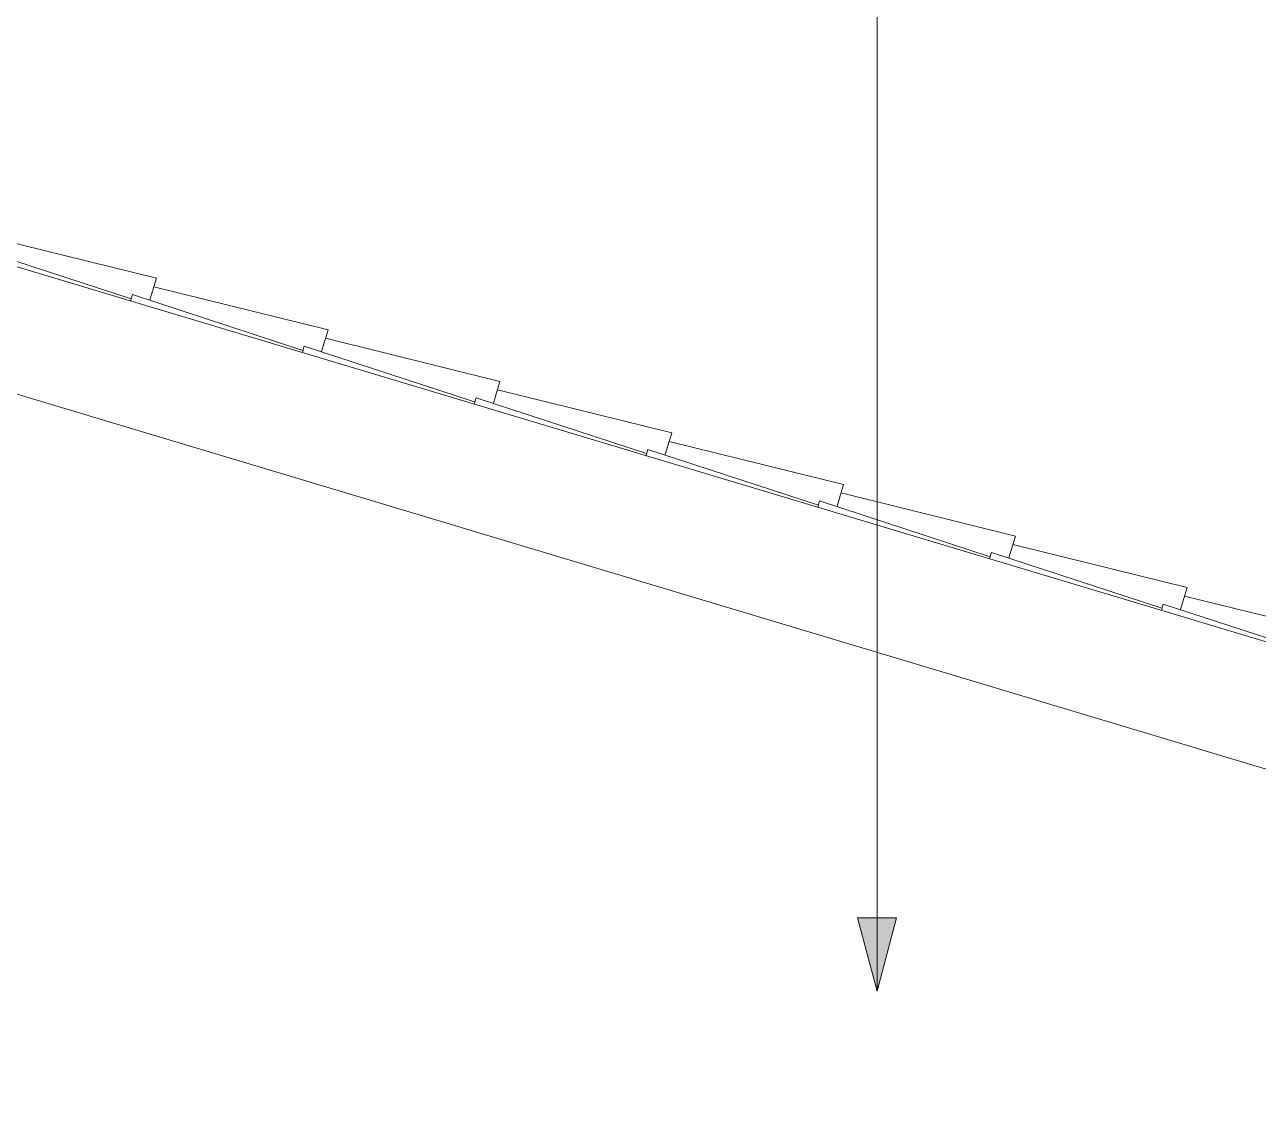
# Model space of a CAD drawing. Header units: millimetres. Extents: x -12976 to 58202, y -2238 to 7407.
# Drawn here: x 23766 to 26295, y 3523 to 5724 of the extents above; entities that cross this region are included whole.
import ezdxf

# ---------------------------------------------------------------- set-up
doc = ezdxf.new("R2010")
doc.units = ezdxf.units.MM
for name, color, linetype, lineweight in [('A-GLAZ-CURT', 52, 'Continuous', 9), ('A-ROOF-OTLN', 132, 'Continuous', 9), ('G-ANNO-TEXT', 231, 'Continuous', 9)]:
    doc.layers.add(name, color=color, linetype=linetype, lineweight=lineweight)

# ---------------------------------------------------------------- blocks, each defined once
blk = doc.blocks.new('COLONIAL BASE - COLONIAL BASE-V74-FACHADA LATERAL DIREITA')
at = {"layer": 'A-GLAZ-CURT'}
blk.add_line((-8602.8, 4130.9), (-8245.3, 4042.6), dxfattribs=at)
blk = doc.blocks.new('COLONIAL BASE - COLONIAL BASE-V76-FACHADA LATERAL DIREITA')
at = {"layer": 'A-GLAZ-CURT'}
blk.add_line((-11068.3, 4870.6), (-10710.9, 4782.3), dxfattribs=at)
blk = doc.blocks.new('COLONIAL BASE - COLONIAL BASE-V77-FACHADA LATERAL DIREITA')
at = {"layer": 'A-GLAZ-CURT'}
blk.add_line((-12124.8, 5187.5), (-11767.5, 5099.3), dxfattribs=at)
blk = doc.blocks.new('COLONIAL BASE - COLONIAL BASE-V86-FACHADA LATERAL DIREITA')
at = {"layer": 'A-GLAZ-CURT'}
for p, q in [((-10011.6, 4553.6), (-9654.2, 4465.3)), ((-10055.5, 4537.2), (-10059.4, 4524.3)), ((-10055.5, 4537.2), (-9705.9, 4422.9)), ((-9667.6, 4420.5), (-9654.2, 4465.3))]:
    blk.add_line(p, q, dxfattribs=at)
blk = doc.blocks.new('COLONIAL BASE - COLONIAL BASE-V87-FACHADA LATERAL DIREITA')
at = {"layer": 'A-GLAZ-CURT'}
for p, q in [((-10363.9, 4659.3), (-10006.4, 4571)), ((-10407.7, 4642.9), (-10411.5, 4630.1)), ((-10407.7, 4642.9), (-10058.4, 4528.6)), ((-10019.9, 4526.1), (-10006.4, 4571))]:
    blk.add_line(p, q, dxfattribs=at)
blk = doc.blocks.new('COLONIAL BASE - COLONIAL BASE-V88-FACHADA LATERAL DIREITA')
at = {"layer": 'A-GLAZ-CURT'}
for p, q in [((-10716.1, 4764.9), (-10358.7, 4676.6)), ((-10759.9, 4748.6), (-10763.6, 4736.1)), ((-10759.9, 4748.6), (-10410.6, 4634.3)), ((-10372.1, 4631.8), (-10358.7, 4676.6))]:
    blk.add_line(p, q, dxfattribs=at)
blk = doc.blocks.new('COLONIAL BASE - COLONIAL BASE-V89-FACHADA LATERAL DIREITA')
at = {"layer": 'A-GLAZ-CURT'}
for p, q in [((-11068.3, 4870.6), (-10710.9, 4782.3)), ((-11112.1, 4854.2), (-11115.9, 4841.7)), ((-11112.1, 4854.2), (-10762.5, 4739.9)), ((-10724.3, 4737.5), (-10710.9, 4782.3))]:
    blk.add_line(p, q, dxfattribs=at)
blk = doc.blocks.new('COLONIAL BASE - COLONIAL BASE-V90-FACHADA LATERAL DIREITA')
at = {"layer": 'A-GLAZ-CURT'}
for p, q in [((-11464.4, 4959.9), (-11468.2, 4946.9)), ((-11464.4, 4959.9), (-11114.9, 4845.6)), ((-11420.5, 4976.3), (-11063.1, 4888)), ((-11076.4, 4843.7), (-11063.1, 4888))]:
    blk.add_line(p, q, dxfattribs=at)
blk = doc.blocks.new('COLONIAL BASE - COLONIAL BASE-V91-FACHADA LATERAL DIREITA')
at = {"layer": 'A-GLAZ-CURT'}
for p, q in [((-11816.6, 5065.6), (-11820.5, 5052.6)), ((-11816.6, 5065.6), (-11467.5, 4951.4)), ((-11772.8, 5081.9), (-11415.3, 4993.6)), ((-11428.8, 4948.8), (-11415.3, 4993.6))]:
    blk.add_line(p, q, dxfattribs=at)
blk = doc.blocks.new('COLONIAL BASE - COLONIAL BASE-V92-FACHADA LATERAL DIREITA')
at = {"layer": 'A-GLAZ-CURT'}
for p, q in [((-12124.8, 5187.5), (-11767.5, 5099.3)), ((-12168.8, 5171.2), (-12172.7, 5158.1)), ((-12168.8, 5171.2), (-11819.2, 5056.9)), ((-11781, 5054.5), (-11767.5, 5099.3))]:
    blk.add_line(p, q, dxfattribs=at)
blk = doc.blocks.new('COLONIAL BASE - COLONIAL BASE-V93-FACHADA LATERAL DIREITA')
at = {"layer": 'A-GLAZ-CURT'}
for p, q in [((-12477.2, 5293.3), (-12119.8, 5205)), ((-12521, 5276.9), (-12524.9, 5263.9)), ((-12521, 5276.9), (-12444.1, 5251.7)), ((-12444.1, 5251.7), (-12171.6, 5162.6)), ((-12133.1, 5160.4), (-12119.8, 5205))]:
    blk.add_line(p, q, dxfattribs=at)

msp = doc.modelspace()

# ---------------------------------------------------------------- hatches: boundary and pattern name
at = {"layer": 'G-ANNO-TEXT'}
msp.add_hatch(color=7, dxfattribs=at).paths.add_polyline_path([(25513.6, 3744.4), (25553.7, 3894.4), (25473.4, 3894.4)])

# ---------------------------------------------------------------- linework, layer by layer
at = {"layer": 'A-ROOF-OTLN'}
for p, q in [((22226.3, 5685.5), (28566.3, 3783.5)), ((28566.3, 3522.5), (22226.3, 5424.5))]:
    msp.add_line(p, q, dxfattribs=at)
at = {"layer": 'G-ANNO-TEXT', "color": 7}
for p, q in [((25513.6, 3744.4), (25513.6, 7166.9)), ((25553.7, 3894.4), (25473.4, 3894.4)), ((25473.4, 3894.4), (25513.6, 3744.4)), ((25513.6, 3744.4), (25553.7, 3894.4))]:
    msp.add_line(p, q, dxfattribs=at)

# ---------------------------------------------------------------- block references
at = {"layer": 'A-GLAZ-CURT'}
for name, p in [('COLONIAL BASE - COLONIAL BASE-V93-FACHADA LATERAL DIREITA', (36155.9, 0)), ('COLONIAL BASE - COLONIAL BASE-V74-FACHADA LATERAL DIREITA', (32281.5, 1162.3)), ('COLONIAL BASE - COLONIAL BASE-V74-FACHADA LATERAL DIREITA', (32281.5, 1162.3)), ('COLONIAL BASE - COLONIAL BASE-V74-FACHADA LATERAL DIREITA', (32281.5, 1162.3)), ('COLONIAL BASE - COLONIAL BASE-V74-FACHADA LATERAL DIREITA', (32281.5, 1162.3)), ('COLONIAL BASE - COLONIAL BASE-V74-FACHADA LATERAL DIREITA', (32281.5, 1162.3)), ('COLONIAL BASE - COLONIAL BASE-V74-FACHADA LATERAL DIREITA', (32281.5, 1162.3)), ('COLONIAL BASE - COLONIAL BASE-V74-FACHADA LATERAL DIREITA', (32281.5, 1162.3)), ('COLONIAL BASE - COLONIAL BASE-V74-FACHADA LATERAL DIREITA', (32281.5, 1162.3)), ('COLONIAL BASE - COLONIAL BASE-V74-FACHADA LATERAL DIREITA', (32281.5, 1162.3)), ('COLONIAL BASE - COLONIAL BASE-V74-FACHADA LATERAL DIREITA', (32281.5, 1162.3)), ('COLONIAL BASE - COLONIAL BASE-V74-FACHADA LATERAL DIREITA', (32281.5, 1162.3)), ('COLONIAL BASE - COLONIAL BASE-V74-FACHADA LATERAL DIREITA', (32281.5, 1162.3)), ('COLONIAL BASE - COLONIAL BASE-V74-FACHADA LATERAL DIREITA', (32281.5, 1162.3)), ('COLONIAL BASE - COLONIAL BASE-V74-FACHADA LATERAL DIREITA', (32281.5, 1162.3)), ('COLONIAL BASE - COLONIAL BASE-V74-FACHADA LATERAL DIREITA', (32281.5, 1162.3)), ('COLONIAL BASE - COLONIAL BASE-V74-FACHADA LATERAL DIREITA', (32281.5, 1162.3)), ('COLONIAL BASE - COLONIAL BASE-V74-FACHADA LATERAL DIREITA', (32281.5, 1162.3)), ('COLONIAL BASE - COLONIAL BASE-V74-FACHADA LATERAL DIREITA', (32281.5, 1162.3)), ('COLONIAL BASE - COLONIAL BASE-V74-FACHADA LATERAL DIREITA', (32281.5, 1162.3)), ('COLONIAL BASE - COLONIAL BASE-V74-FACHADA LATERAL DIREITA', (32281.5, 1162.3)), ('COLONIAL BASE - COLONIAL BASE-V74-FACHADA LATERAL DIREITA', (32281.5, 1162.3)), ('COLONIAL BASE - COLONIAL BASE-V74-FACHADA LATERAL DIREITA', (32281.5, 1162.3)), ('COLONIAL BASE - COLONIAL BASE-V74-FACHADA LATERAL DIREITA', (32281.5, 1162.3)), ('COLONIAL BASE - COLONIAL BASE-V74-FACHADA LATERAL DIREITA', (32281.5, 1162.3)), ('COLONIAL BASE - COLONIAL BASE-V74-FACHADA LATERAL DIREITA', (32281.5, 1162.3)), ('COLONIAL BASE - COLONIAL BASE-V74-FACHADA LATERAL DIREITA', (32281.5, 1162.3)), ('COLONIAL BASE - COLONIAL BASE-V74-FACHADA LATERAL DIREITA', (32281.5, 1162.3)), ('COLONIAL BASE - COLONIAL BASE-V74-FACHADA LATERAL DIREITA', (32281.5, 1162.3)), ('COLONIAL BASE - COLONIAL BASE-V74-FACHADA LATERAL DIREITA', (32281.5, 1162.3)), ('COLONIAL BASE - COLONIAL BASE-V74-FACHADA LATERAL DIREITA', (32281.5, 1162.3)), ('COLONIAL BASE - COLONIAL BASE-V74-FACHADA LATERAL DIREITA', (32281.5, 1162.3)), ('COLONIAL BASE - COLONIAL BASE-V74-FACHADA LATERAL DIREITA', (32281.5, 1162.3)), ('COLONIAL BASE - COLONIAL BASE-V74-FACHADA LATERAL DIREITA', (32281.5, 1162.3)), ('COLONIAL BASE - COLONIAL BASE-V74-FACHADA LATERAL DIREITA', (32281.5, 1162.3)), ('COLONIAL BASE - COLONIAL BASE-V74-FACHADA LATERAL DIREITA', (32281.5, 1162.3)), ('COLONIAL BASE - COLONIAL BASE-V74-FACHADA LATERAL DIREITA', (32281.5, 1162.3)), ('COLONIAL BASE - COLONIAL BASE-V74-FACHADA LATERAL DIREITA', (32281.5, 1162.3)), ('COLONIAL BASE - COLONIAL BASE-V74-FACHADA LATERAL DIREITA', (32281.5, 1162.3)), ('COLONIAL BASE - COLONIAL BASE-V92-FACHADA LATERAL DIREITA', (36155.9, 0)), ('COLONIAL BASE - COLONIAL BASE-V77-FACHADA LATERAL DIREITA', (36155.9, 0)), ('COLONIAL BASE - COLONIAL BASE-V77-FACHADA LATERAL DIREITA', (36155.9, 0)), ('COLONIAL BASE - COLONIAL BASE-V77-FACHADA LATERAL DIREITA', (36155.9, 0)), ('COLONIAL BASE - COLONIAL BASE-V77-FACHADA LATERAL DIREITA', (36155.9, 0)), ('COLONIAL BASE - COLONIAL BASE-V77-FACHADA LATERAL DIREITA', (36155.9, 0)), ('COLONIAL BASE - COLONIAL BASE-V77-FACHADA LATERAL DIREITA', (36155.9, 0)), ('COLONIAL BASE - COLONIAL BASE-V77-FACHADA LATERAL DIREITA', (36155.9, 0)), ('COLONIAL BASE - COLONIAL BASE-V77-FACHADA LATERAL DIREITA', (36155.9, 0)), ('COLONIAL BASE - COLONIAL BASE-V77-FACHADA LATERAL DIREITA', (36155.9, 0)), ('COLONIAL BASE - COLONIAL BASE-V77-FACHADA LATERAL DIREITA', (36155.9, 0)), ('COLONIAL BASE - COLONIAL BASE-V77-FACHADA LATERAL DIREITA', (36155.9, 0)), ('COLONIAL BASE - COLONIAL BASE-V77-FACHADA LATERAL DIREITA', (36155.9, 0)), ('COLONIAL BASE - COLONIAL BASE-V77-FACHADA LATERAL DIREITA', (36155.9, 0)), ('COLONIAL BASE - COLONIAL BASE-V77-FACHADA LATERAL DIREITA', (36155.9, 0)), ('COLONIAL BASE - COLONIAL BASE-V77-FACHADA LATERAL DIREITA', (36155.9, 0)), ('COLONIAL BASE - COLONIAL BASE-V77-FACHADA LATERAL DIREITA', (36155.9, 0)), ('COLONIAL BASE - COLONIAL BASE-V77-FACHADA LATERAL DIREITA', (36155.9, 0)), ('COLONIAL BASE - COLONIAL BASE-V77-FACHADA LATERAL DIREITA', (36155.9, 0)), ('COLONIAL BASE - COLONIAL BASE-V77-FACHADA LATERAL DIREITA', (36155.9, 0)), ('COLONIAL BASE - COLONIAL BASE-V77-FACHADA LATERAL DIREITA', (36155.9, 0)), ('COLONIAL BASE - COLONIAL BASE-V77-FACHADA LATERAL DIREITA', (36155.9, 0)), ('COLONIAL BASE - COLONIAL BASE-V77-FACHADA LATERAL DIREITA', (36155.9, 0)), ('COLONIAL BASE - COLONIAL BASE-V77-FACHADA LATERAL DIREITA', (36155.9, 0)), ('COLONIAL BASE - COLONIAL BASE-V77-FACHADA LATERAL DIREITA', (36155.9, 0)), ('COLONIAL BASE - COLONIAL BASE-V77-FACHADA LATERAL DIREITA', (36155.9, 0)), ('COLONIAL BASE - COLONIAL BASE-V77-FACHADA LATERAL DIREITA', (36155.9, 0)), ('COLONIAL BASE - COLONIAL BASE-V77-FACHADA LATERAL DIREITA', (36155.9, 0)), ('COLONIAL BASE - COLONIAL BASE-V77-FACHADA LATERAL DIREITA', (36155.9, 0)), ('COLONIAL BASE - COLONIAL BASE-V77-FACHADA LATERAL DIREITA', (36155.9, 0)), ('COLONIAL BASE - COLONIAL BASE-V77-FACHADA LATERAL DIREITA', (36155.9, 0)), ('COLONIAL BASE - COLONIAL BASE-V77-FACHADA LATERAL DIREITA', (36155.9, 0)), ('COLONIAL BASE - COLONIAL BASE-V77-FACHADA LATERAL DIREITA', (36155.9, 0)), ('COLONIAL BASE - COLONIAL BASE-V77-FACHADA LATERAL DIREITA', (36155.9, 0)), ('COLONIAL BASE - COLONIAL BASE-V77-FACHADA LATERAL DIREITA', (36155.9, 0)), ('COLONIAL BASE - COLONIAL BASE-V77-FACHADA LATERAL DIREITA', (36155.9, 0)), ('COLONIAL BASE - COLONIAL BASE-V77-FACHADA LATERAL DIREITA', (36155.9, 0)), ('COLONIAL BASE - COLONIAL BASE-V77-FACHADA LATERAL DIREITA', (36155.9, 0)), ('COLONIAL BASE - COLONIAL BASE-V77-FACHADA LATERAL DIREITA', (36155.9, 0)), ('COLONIAL BASE - COLONIAL BASE-V91-FACHADA LATERAL DIREITA', (36155.9, 0)), ('COLONIAL BASE - COLONIAL BASE-V74-FACHADA LATERAL DIREITA', (32985.9, 951)), ('COLONIAL BASE - COLONIAL BASE-V74-FACHADA LATERAL DIREITA', (32985.9, 951)), ('COLONIAL BASE - COLONIAL BASE-V74-FACHADA LATERAL DIREITA', (32985.9, 951)), ('COLONIAL BASE - COLONIAL BASE-V74-FACHADA LATERAL DIREITA', (32985.9, 951)), ('COLONIAL BASE - COLONIAL BASE-V74-FACHADA LATERAL DIREITA', (32985.9, 951)), ('COLONIAL BASE - COLONIAL BASE-V74-FACHADA LATERAL DIREITA', (32985.9, 951)), ('COLONIAL BASE - COLONIAL BASE-V74-FACHADA LATERAL DIREITA', (32985.9, 951)), ('COLONIAL BASE - COLONIAL BASE-V74-FACHADA LATERAL DIREITA', (32985.9, 951)), ('COLONIAL BASE - COLONIAL BASE-V74-FACHADA LATERAL DIREITA', (32985.9, 951)), ('COLONIAL BASE - COLONIAL BASE-V74-FACHADA LATERAL DIREITA', (32985.9, 951)), ('COLONIAL BASE - COLONIAL BASE-V74-FACHADA LATERAL DIREITA', (32985.9, 951)), ('COLONIAL BASE - COLONIAL BASE-V74-FACHADA LATERAL DIREITA', (32985.9, 951)), ('COLONIAL BASE - COLONIAL BASE-V74-FACHADA LATERAL DIREITA', (32985.9, 951)), ('COLONIAL BASE - COLONIAL BASE-V74-FACHADA LATERAL DIREITA', (32985.9, 951)), ('COLONIAL BASE - COLONIAL BASE-V74-FACHADA LATERAL DIREITA', (32985.9, 951)), ('COLONIAL BASE - COLONIAL BASE-V74-FACHADA LATERAL DIREITA', (32985.9, 951)), ('COLONIAL BASE - COLONIAL BASE-V74-FACHADA LATERAL DIREITA', (32985.9, 951)), ('COLONIAL BASE - COLONIAL BASE-V74-FACHADA LATERAL DIREITA', (32985.9, 951)), ('COLONIAL BASE - COLONIAL BASE-V74-FACHADA LATERAL DIREITA', (32985.9, 951)), ('COLONIAL BASE - COLONIAL BASE-V74-FACHADA LATERAL DIREITA', (32985.9, 951)), ('COLONIAL BASE - COLONIAL BASE-V74-FACHADA LATERAL DIREITA', (32985.9, 951)), ('COLONIAL BASE - COLONIAL BASE-V74-FACHADA LATERAL DIREITA', (32985.9, 951)), ('COLONIAL BASE - COLONIAL BASE-V74-FACHADA LATERAL DIREITA', (32985.9, 951)), ('COLONIAL BASE - COLONIAL BASE-V74-FACHADA LATERAL DIREITA', (32985.9, 951)), ('COLONIAL BASE - COLONIAL BASE-V74-FACHADA LATERAL DIREITA', (32985.9, 951)), ('COLONIAL BASE - COLONIAL BASE-V74-FACHADA LATERAL DIREITA', (32985.9, 951)), ('COLONIAL BASE - COLONIAL BASE-V74-FACHADA LATERAL DIREITA', (32985.9, 951)), ('COLONIAL BASE - COLONIAL BASE-V74-FACHADA LATERAL DIREITA', (32985.9, 951)), ('COLONIAL BASE - COLONIAL BASE-V74-FACHADA LATERAL DIREITA', (32985.9, 951)), ('COLONIAL BASE - COLONIAL BASE-V74-FACHADA LATERAL DIREITA', (32985.9, 951)), ('COLONIAL BASE - COLONIAL BASE-V74-FACHADA LATERAL DIREITA', (32985.9, 951)), ('COLONIAL BASE - COLONIAL BASE-V74-FACHADA LATERAL DIREITA', (32985.9, 951)), ('COLONIAL BASE - COLONIAL BASE-V74-FACHADA LATERAL DIREITA', (32985.9, 951)), ('COLONIAL BASE - COLONIAL BASE-V74-FACHADA LATERAL DIREITA', (32985.9, 951)), ('COLONIAL BASE - COLONIAL BASE-V74-FACHADA LATERAL DIREITA', (32985.9, 951)), ('COLONIAL BASE - COLONIAL BASE-V74-FACHADA LATERAL DIREITA', (32985.9, 951)), ('COLONIAL BASE - COLONIAL BASE-V74-FACHADA LATERAL DIREITA', (32985.9, 951)), ('COLONIAL BASE - COLONIAL BASE-V74-FACHADA LATERAL DIREITA', (32985.9, 951)), ('COLONIAL BASE - COLONIAL BASE-V90-FACHADA LATERAL DIREITA', (36155.9, 0)), ('COLONIAL BASE - COLONIAL BASE-V74-FACHADA LATERAL DIREITA', (33338.1, 845.3)), ('COLONIAL BASE - COLONIAL BASE-V74-FACHADA LATERAL DIREITA', (33338.1, 845.3)), ('COLONIAL BASE - COLONIAL BASE-V74-FACHADA LATERAL DIREITA', (33338.1, 845.3)), ('COLONIAL BASE - COLONIAL BASE-V74-FACHADA LATERAL DIREITA', (33338.1, 845.3)), ('COLONIAL BASE - COLONIAL BASE-V74-FACHADA LATERAL DIREITA', (33338.1, 845.3)), ('COLONIAL BASE - COLONIAL BASE-V74-FACHADA LATERAL DIREITA', (33338.1, 845.3)), ('COLONIAL BASE - COLONIAL BASE-V74-FACHADA LATERAL DIREITA', (33338.1, 845.3)), ('COLONIAL BASE - COLONIAL BASE-V74-FACHADA LATERAL DIREITA', (33338.1, 845.3)), ('COLONIAL BASE - COLONIAL BASE-V74-FACHADA LATERAL DIREITA', (33338.1, 845.3)), ('COLONIAL BASE - COLONIAL BASE-V74-FACHADA LATERAL DIREITA', (33338.1, 845.3)), ('COLONIAL BASE - COLONIAL BASE-V74-FACHADA LATERAL DIREITA', (33338.1, 845.3)), ('COLONIAL BASE - COLONIAL BASE-V74-FACHADA LATERAL DIREITA', (33338.1, 845.3)), ('COLONIAL BASE - COLONIAL BASE-V74-FACHADA LATERAL DIREITA', (33338.1, 845.3)), ('COLONIAL BASE - COLONIAL BASE-V74-FACHADA LATERAL DIREITA', (33338.1, 845.3)), ('COLONIAL BASE - COLONIAL BASE-V74-FACHADA LATERAL DIREITA', (33338.1, 845.3)), ('COLONIAL BASE - COLONIAL BASE-V74-FACHADA LATERAL DIREITA', (33338.1, 845.3)), ('COLONIAL BASE - COLONIAL BASE-V74-FACHADA LATERAL DIREITA', (33338.1, 845.3)), ('COLONIAL BASE - COLONIAL BASE-V74-FACHADA LATERAL DIREITA', (33338.1, 845.3)), ('COLONIAL BASE - COLONIAL BASE-V74-FACHADA LATERAL DIREITA', (33338.1, 845.3)), ('COLONIAL BASE - COLONIAL BASE-V74-FACHADA LATERAL DIREITA', (33338.1, 845.3)), ('COLONIAL BASE - COLONIAL BASE-V74-FACHADA LATERAL DIREITA', (33338.1, 845.3)), ('COLONIAL BASE - COLONIAL BASE-V74-FACHADA LATERAL DIREITA', (33338.1, 845.3)), ('COLONIAL BASE - COLONIAL BASE-V74-FACHADA LATERAL DIREITA', (33338.1, 845.3)), ('COLONIAL BASE - COLONIAL BASE-V74-FACHADA LATERAL DIREITA', (33338.1, 845.3)), ('COLONIAL BASE - COLONIAL BASE-V74-FACHADA LATERAL DIREITA', (33338.1, 845.3)), ('COLONIAL BASE - COLONIAL BASE-V74-FACHADA LATERAL DIREITA', (33338.1, 845.3)), ('COLONIAL BASE - COLONIAL BASE-V74-FACHADA LATERAL DIREITA', (33338.1, 845.3)), ('COLONIAL BASE - COLONIAL BASE-V74-FACHADA LATERAL DIREITA', (33338.1, 845.3)), ('COLONIAL BASE - COLONIAL BASE-V74-FACHADA LATERAL DIREITA', (33338.1, 845.3)), ('COLONIAL BASE - COLONIAL BASE-V74-FACHADA LATERAL DIREITA', (33338.1, 845.3)), ('COLONIAL BASE - COLONIAL BASE-V74-FACHADA LATERAL DIREITA', (33338.1, 845.3)), ('COLONIAL BASE - COLONIAL BASE-V74-FACHADA LATERAL DIREITA', (33338.1, 845.3)), ('COLONIAL BASE - COLONIAL BASE-V74-FACHADA LATERAL DIREITA', (33338.1, 845.3)), ('COLONIAL BASE - COLONIAL BASE-V74-FACHADA LATERAL DIREITA', (33338.1, 845.3)), ('COLONIAL BASE - COLONIAL BASE-V74-FACHADA LATERAL DIREITA', (33338.1, 845.3)), ('COLONIAL BASE - COLONIAL BASE-V74-FACHADA LATERAL DIREITA', (33338.1, 845.3)), ('COLONIAL BASE - COLONIAL BASE-V74-FACHADA LATERAL DIREITA', (33338.1, 845.3)), ('COLONIAL BASE - COLONIAL BASE-V74-FACHADA LATERAL DIREITA', (33338.1, 845.3)), ('COLONIAL BASE - COLONIAL BASE-V89-FACHADA LATERAL DIREITA', (36155.9, 0)), ('COLONIAL BASE - COLONIAL BASE-V76-FACHADA LATERAL DIREITA', (36155.9, 0)), ('COLONIAL BASE - COLONIAL BASE-V76-FACHADA LATERAL DIREITA', (36155.9, 0)), ('COLONIAL BASE - COLONIAL BASE-V76-FACHADA LATERAL DIREITA', (36155.9, 0)), ('COLONIAL BASE - COLONIAL BASE-V76-FACHADA LATERAL DIREITA', (36155.9, 0)), ('COLONIAL BASE - COLONIAL BASE-V76-FACHADA LATERAL DIREITA', (36155.9, 0)), ('COLONIAL BASE - COLONIAL BASE-V76-FACHADA LATERAL DIREITA', (36155.9, 0)), ('COLONIAL BASE - COLONIAL BASE-V76-FACHADA LATERAL DIREITA', (36155.9, 0)), ('COLONIAL BASE - COLONIAL BASE-V76-FACHADA LATERAL DIREITA', (36155.9, 0)), ('COLONIAL BASE - COLONIAL BASE-V76-FACHADA LATERAL DIREITA', (36155.9, 0)), ('COLONIAL BASE - COLONIAL BASE-V76-FACHADA LATERAL DIREITA', (36155.9, 0)), ('COLONIAL BASE - COLONIAL BASE-V76-FACHADA LATERAL DIREITA', (36155.9, 0)), ('COLONIAL BASE - COLONIAL BASE-V76-FACHADA LATERAL DIREITA', (36155.9, 0)), ('COLONIAL BASE - COLONIAL BASE-V76-FACHADA LATERAL DIREITA', (36155.9, 0)), ('COLONIAL BASE - COLONIAL BASE-V76-FACHADA LATERAL DIREITA', (36155.9, 0)), ('COLONIAL BASE - COLONIAL BASE-V76-FACHADA LATERAL DIREITA', (36155.9, 0)), ('COLONIAL BASE - COLONIAL BASE-V76-FACHADA LATERAL DIREITA', (36155.9, 0)), ('COLONIAL BASE - COLONIAL BASE-V76-FACHADA LATERAL DIREITA', (36155.9, 0)), ('COLONIAL BASE - COLONIAL BASE-V76-FACHADA LATERAL DIREITA', (36155.9, 0)), ('COLONIAL BASE - COLONIAL BASE-V76-FACHADA LATERAL DIREITA', (36155.9, 0)), ('COLONIAL BASE - COLONIAL BASE-V76-FACHADA LATERAL DIREITA', (36155.9, 0)), ('COLONIAL BASE - COLONIAL BASE-V76-FACHADA LATERAL DIREITA', (36155.9, 0)), ('COLONIAL BASE - COLONIAL BASE-V76-FACHADA LATERAL DIREITA', (36155.9, 0)), ('COLONIAL BASE - COLONIAL BASE-V76-FACHADA LATERAL DIREITA', (36155.9, 0)), ('COLONIAL BASE - COLONIAL BASE-V76-FACHADA LATERAL DIREITA', (36155.9, 0)), ('COLONIAL BASE - COLONIAL BASE-V76-FACHADA LATERAL DIREITA', (36155.9, 0)), ('COLONIAL BASE - COLONIAL BASE-V76-FACHADA LATERAL DIREITA', (36155.9, 0)), ('COLONIAL BASE - COLONIAL BASE-V76-FACHADA LATERAL DIREITA', (36155.9, 0)), ('COLONIAL BASE - COLONIAL BASE-V76-FACHADA LATERAL DIREITA', (36155.9, 0)), ('COLONIAL BASE - COLONIAL BASE-V76-FACHADA LATERAL DIREITA', (36155.9, 0)), ('COLONIAL BASE - COLONIAL BASE-V76-FACHADA LATERAL DIREITA', (36155.9, 0)), ('COLONIAL BASE - COLONIAL BASE-V76-FACHADA LATERAL DIREITA', (36155.9, 0)), ('COLONIAL BASE - COLONIAL BASE-V76-FACHADA LATERAL DIREITA', (36155.9, 0)), ('COLONIAL BASE - COLONIAL BASE-V76-FACHADA LATERAL DIREITA', (36155.9, 0)), ('COLONIAL BASE - COLONIAL BASE-V76-FACHADA LATERAL DIREITA', (36155.9, 0)), ('COLONIAL BASE - COLONIAL BASE-V76-FACHADA LATERAL DIREITA', (36155.9, 0)), ('COLONIAL BASE - COLONIAL BASE-V76-FACHADA LATERAL DIREITA', (36155.9, 0)), ('COLONIAL BASE - COLONIAL BASE-V76-FACHADA LATERAL DIREITA', (36155.9, 0)), ('COLONIAL BASE - COLONIAL BASE-V76-FACHADA LATERAL DIREITA', (36155.9, 0)), ('COLONIAL BASE - COLONIAL BASE-V88-FACHADA LATERAL DIREITA', (36155.9, 0)), ('COLONIAL BASE - COLONIAL BASE-V74-FACHADA LATERAL DIREITA', (34042.6, 634)), ('COLONIAL BASE - COLONIAL BASE-V74-FACHADA LATERAL DIREITA', (34042.6, 634)), ('COLONIAL BASE - COLONIAL BASE-V74-FACHADA LATERAL DIREITA', (34042.6, 634)), ('COLONIAL BASE - COLONIAL BASE-V74-FACHADA LATERAL DIREITA', (34042.6, 634)), ('COLONIAL BASE - COLONIAL BASE-V74-FACHADA LATERAL DIREITA', (34042.6, 634)), ('COLONIAL BASE - COLONIAL BASE-V74-FACHADA LATERAL DIREITA', (34042.6, 634)), ('COLONIAL BASE - COLONIAL BASE-V74-FACHADA LATERAL DIREITA', (34042.6, 634)), ('COLONIAL BASE - COLONIAL BASE-V74-FACHADA LATERAL DIREITA', (34042.6, 634)), ('COLONIAL BASE - COLONIAL BASE-V74-FACHADA LATERAL DIREITA', (34042.6, 634)), ('COLONIAL BASE - COLONIAL BASE-V74-FACHADA LATERAL DIREITA', (34042.6, 634)), ('COLONIAL BASE - COLONIAL BASE-V74-FACHADA LATERAL DIREITA', (34042.6, 634)), ('COLONIAL BASE - COLONIAL BASE-V74-FACHADA LATERAL DIREITA', (34042.6, 634)), ('COLONIAL BASE - COLONIAL BASE-V74-FACHADA LATERAL DIREITA', (34042.6, 634)), ('COLONIAL BASE - COLONIAL BASE-V74-FACHADA LATERAL DIREITA', (34042.6, 634)), ('COLONIAL BASE - COLONIAL BASE-V74-FACHADA LATERAL DIREITA', (34042.6, 634)), ('COLONIAL BASE - COLONIAL BASE-V74-FACHADA LATERAL DIREITA', (34042.6, 634)), ('COLONIAL BASE - COLONIAL BASE-V74-FACHADA LATERAL DIREITA', (34042.6, 634)), ('COLONIAL BASE - COLONIAL BASE-V74-FACHADA LATERAL DIREITA', (34042.6, 634)), ('COLONIAL BASE - COLONIAL BASE-V74-FACHADA LATERAL DIREITA', (34042.6, 634)), ('COLONIAL BASE - COLONIAL BASE-V74-FACHADA LATERAL DIREITA', (34042.6, 634)), ('COLONIAL BASE - COLONIAL BASE-V74-FACHADA LATERAL DIREITA', (34042.6, 634)), ('COLONIAL BASE - COLONIAL BASE-V74-FACHADA LATERAL DIREITA', (34042.6, 634)), ('COLONIAL BASE - COLONIAL BASE-V74-FACHADA LATERAL DIREITA', (34042.6, 634)), ('COLONIAL BASE - COLONIAL BASE-V74-FACHADA LATERAL DIREITA', (34042.6, 634)), ('COLONIAL BASE - COLONIAL BASE-V74-FACHADA LATERAL DIREITA', (34042.6, 634)), ('COLONIAL BASE - COLONIAL BASE-V74-FACHADA LATERAL DIREITA', (34042.6, 634)), ('COLONIAL BASE - COLONIAL BASE-V74-FACHADA LATERAL DIREITA', (34042.6, 634)), ('COLONIAL BASE - COLONIAL BASE-V74-FACHADA LATERAL DIREITA', (34042.6, 634)), ('COLONIAL BASE - COLONIAL BASE-V74-FACHADA LATERAL DIREITA', (34042.6, 634)), ('COLONIAL BASE - COLONIAL BASE-V74-FACHADA LATERAL DIREITA', (34042.6, 634)), ('COLONIAL BASE - COLONIAL BASE-V74-FACHADA LATERAL DIREITA', (34042.6, 634)), ('COLONIAL BASE - COLONIAL BASE-V74-FACHADA LATERAL DIREITA', (34042.6, 634)), ('COLONIAL BASE - COLONIAL BASE-V74-FACHADA LATERAL DIREITA', (34042.6, 634)), ('COLONIAL BASE - COLONIAL BASE-V74-FACHADA LATERAL DIREITA', (34042.6, 634)), ('COLONIAL BASE - COLONIAL BASE-V74-FACHADA LATERAL DIREITA', (34042.6, 634)), ('COLONIAL BASE - COLONIAL BASE-V74-FACHADA LATERAL DIREITA', (34042.6, 634)), ('COLONIAL BASE - COLONIAL BASE-V74-FACHADA LATERAL DIREITA', (34042.6, 634)), ('COLONIAL BASE - COLONIAL BASE-V74-FACHADA LATERAL DIREITA', (34042.6, 634)), ('COLONIAL BASE - COLONIAL BASE-V87-FACHADA LATERAL DIREITA', (36155.9, 0)), ('COLONIAL BASE - COLONIAL BASE-V74-FACHADA LATERAL DIREITA', (34394.8, 528.3)), ('COLONIAL BASE - COLONIAL BASE-V74-FACHADA LATERAL DIREITA', (34394.8, 528.3)), ('COLONIAL BASE - COLONIAL BASE-V74-FACHADA LATERAL DIREITA', (34394.8, 528.3)), ('COLONIAL BASE - COLONIAL BASE-V74-FACHADA LATERAL DIREITA', (34394.8, 528.3)), ('COLONIAL BASE - COLONIAL BASE-V74-FACHADA LATERAL DIREITA', (34394.8, 528.3)), ('COLONIAL BASE - COLONIAL BASE-V74-FACHADA LATERAL DIREITA', (34394.8, 528.3)), ('COLONIAL BASE - COLONIAL BASE-V74-FACHADA LATERAL DIREITA', (34394.8, 528.3)), ('COLONIAL BASE - COLONIAL BASE-V74-FACHADA LATERAL DIREITA', (34394.8, 528.3)), ('COLONIAL BASE - COLONIAL BASE-V74-FACHADA LATERAL DIREITA', (34394.8, 528.3)), ('COLONIAL BASE - COLONIAL BASE-V74-FACHADA LATERAL DIREITA', (34394.8, 528.3)), ('COLONIAL BASE - COLONIAL BASE-V74-FACHADA LATERAL DIREITA', (34394.8, 528.3)), ('COLONIAL BASE - COLONIAL BASE-V74-FACHADA LATERAL DIREITA', (34394.8, 528.3)), ('COLONIAL BASE - COLONIAL BASE-V74-FACHADA LATERAL DIREITA', (34394.8, 528.3)), ('COLONIAL BASE - COLONIAL BASE-V74-FACHADA LATERAL DIREITA', (34394.8, 528.3)), ('COLONIAL BASE - COLONIAL BASE-V74-FACHADA LATERAL DIREITA', (34394.8, 528.3)), ('COLONIAL BASE - COLONIAL BASE-V74-FACHADA LATERAL DIREITA', (34394.8, 528.3)), ('COLONIAL BASE - COLONIAL BASE-V74-FACHADA LATERAL DIREITA', (34394.8, 528.3)), ('COLONIAL BASE - COLONIAL BASE-V74-FACHADA LATERAL DIREITA', (34394.8, 528.3)), ('COLONIAL BASE - COLONIAL BASE-V74-FACHADA LATERAL DIREITA', (34394.8, 528.3)), ('COLONIAL BASE - COLONIAL BASE-V74-FACHADA LATERAL DIREITA', (34394.8, 528.3)), ('COLONIAL BASE - COLONIAL BASE-V74-FACHADA LATERAL DIREITA', (34394.8, 528.3)), ('COLONIAL BASE - COLONIAL BASE-V74-FACHADA LATERAL DIREITA', (34394.8, 528.3)), ('COLONIAL BASE - COLONIAL BASE-V74-FACHADA LATERAL DIREITA', (34394.8, 528.3)), ('COLONIAL BASE - COLONIAL BASE-V74-FACHADA LATERAL DIREITA', (34394.8, 528.3)), ('COLONIAL BASE - COLONIAL BASE-V74-FACHADA LATERAL DIREITA', (34394.8, 528.3)), ('COLONIAL BASE - COLONIAL BASE-V74-FACHADA LATERAL DIREITA', (34394.8, 528.3)), ('COLONIAL BASE - COLONIAL BASE-V74-FACHADA LATERAL DIREITA', (34394.8, 528.3)), ('COLONIAL BASE - COLONIAL BASE-V74-FACHADA LATERAL DIREITA', (34394.8, 528.3)), ('COLONIAL BASE - COLONIAL BASE-V74-FACHADA LATERAL DIREITA', (34394.8, 528.3)), ('COLONIAL BASE - COLONIAL BASE-V74-FACHADA LATERAL DIREITA', (34394.8, 528.3)), ('COLONIAL BASE - COLONIAL BASE-V74-FACHADA LATERAL DIREITA', (34394.8, 528.3)), ('COLONIAL BASE - COLONIAL BASE-V74-FACHADA LATERAL DIREITA', (34394.8, 528.3)), ('COLONIAL BASE - COLONIAL BASE-V74-FACHADA LATERAL DIREITA', (34394.8, 528.3)), ('COLONIAL BASE - COLONIAL BASE-V74-FACHADA LATERAL DIREITA', (34394.8, 528.3)), ('COLONIAL BASE - COLONIAL BASE-V74-FACHADA LATERAL DIREITA', (34394.8, 528.3)), ('COLONIAL BASE - COLONIAL BASE-V74-FACHADA LATERAL DIREITA', (34394.8, 528.3)), ('COLONIAL BASE - COLONIAL BASE-V74-FACHADA LATERAL DIREITA', (34394.8, 528.3)), ('COLONIAL BASE - COLONIAL BASE-V74-FACHADA LATERAL DIREITA', (34394.8, 528.3)), ('COLONIAL BASE - COLONIAL BASE-V86-FACHADA LATERAL DIREITA', (36155.9, 0)), ('COLONIAL BASE - COLONIAL BASE-V74-FACHADA LATERAL DIREITA', (34747, 422.7)), ('COLONIAL BASE - COLONIAL BASE-V74-FACHADA LATERAL DIREITA', (34747, 422.7)), ('COLONIAL BASE - COLONIAL BASE-V74-FACHADA LATERAL DIREITA', (34747, 422.7)), ('COLONIAL BASE - COLONIAL BASE-V74-FACHADA LATERAL DIREITA', (34747, 422.7)), ('COLONIAL BASE - COLONIAL BASE-V74-FACHADA LATERAL DIREITA', (34747, 422.7)), ('COLONIAL BASE - COLONIAL BASE-V74-FACHADA LATERAL DIREITA', (34747, 422.7)), ('COLONIAL BASE - COLONIAL BASE-V74-FACHADA LATERAL DIREITA', (34747, 422.7)), ('COLONIAL BASE - COLONIAL BASE-V74-FACHADA LATERAL DIREITA', (34747, 422.7)), ('COLONIAL BASE - COLONIAL BASE-V74-FACHADA LATERAL DIREITA', (34747, 422.7)), ('COLONIAL BASE - COLONIAL BASE-V74-FACHADA LATERAL DIREITA', (34747, 422.7)), ('COLONIAL BASE - COLONIAL BASE-V74-FACHADA LATERAL DIREITA', (34747, 422.7)), ('COLONIAL BASE - COLONIAL BASE-V74-FACHADA LATERAL DIREITA', (34747, 422.7)), ('COLONIAL BASE - COLONIAL BASE-V74-FACHADA LATERAL DIREITA', (34747, 422.7)), ('COLONIAL BASE - COLONIAL BASE-V74-FACHADA LATERAL DIREITA', (34747, 422.7)), ('COLONIAL BASE - COLONIAL BASE-V74-FACHADA LATERAL DIREITA', (34747, 422.7)), ('COLONIAL BASE - COLONIAL BASE-V74-FACHADA LATERAL DIREITA', (34747, 422.7)), ('COLONIAL BASE - COLONIAL BASE-V74-FACHADA LATERAL DIREITA', (34747, 422.7)), ('COLONIAL BASE - COLONIAL BASE-V74-FACHADA LATERAL DIREITA', (34747, 422.7)), ('COLONIAL BASE - COLONIAL BASE-V74-FACHADA LATERAL DIREITA', (34747, 422.7)), ('COLONIAL BASE - COLONIAL BASE-V74-FACHADA LATERAL DIREITA', (34747, 422.7)), ('COLONIAL BASE - COLONIAL BASE-V74-FACHADA LATERAL DIREITA', (34747, 422.7)), ('COLONIAL BASE - COLONIAL BASE-V74-FACHADA LATERAL DIREITA', (34747, 422.7)), ('COLONIAL BASE - COLONIAL BASE-V74-FACHADA LATERAL DIREITA', (34747, 422.7)), ('COLONIAL BASE - COLONIAL BASE-V74-FACHADA LATERAL DIREITA', (34747, 422.7)), ('COLONIAL BASE - COLONIAL BASE-V74-FACHADA LATERAL DIREITA', (34747, 422.7)), ('COLONIAL BASE - COLONIAL BASE-V74-FACHADA LATERAL DIREITA', (34747, 422.7)), ('COLONIAL BASE - COLONIAL BASE-V74-FACHADA LATERAL DIREITA', (34747, 422.7)), ('COLONIAL BASE - COLONIAL BASE-V74-FACHADA LATERAL DIREITA', (34747, 422.7)), ('COLONIAL BASE - COLONIAL BASE-V74-FACHADA LATERAL DIREITA', (34747, 422.7)), ('COLONIAL BASE - COLONIAL BASE-V74-FACHADA LATERAL DIREITA', (34747, 422.7)), ('COLONIAL BASE - COLONIAL BASE-V74-FACHADA LATERAL DIREITA', (34747, 422.7)), ('COLONIAL BASE - COLONIAL BASE-V74-FACHADA LATERAL DIREITA', (34747, 422.7)), ('COLONIAL BASE - COLONIAL BASE-V74-FACHADA LATERAL DIREITA', (34747, 422.7)), ('COLONIAL BASE - COLONIAL BASE-V74-FACHADA LATERAL DIREITA', (34747, 422.7)), ('COLONIAL BASE - COLONIAL BASE-V74-FACHADA LATERAL DIREITA', (34747, 422.7)), ('COLONIAL BASE - COLONIAL BASE-V74-FACHADA LATERAL DIREITA', (34747, 422.7)), ('COLONIAL BASE - COLONIAL BASE-V74-FACHADA LATERAL DIREITA', (34747, 422.7)), ('COLONIAL BASE - COLONIAL BASE-V74-FACHADA LATERAL DIREITA', (34747, 422.7))]:
    msp.add_blockref(name, p, dxfattribs=at)

doc.saveas('drawing.dxf')
